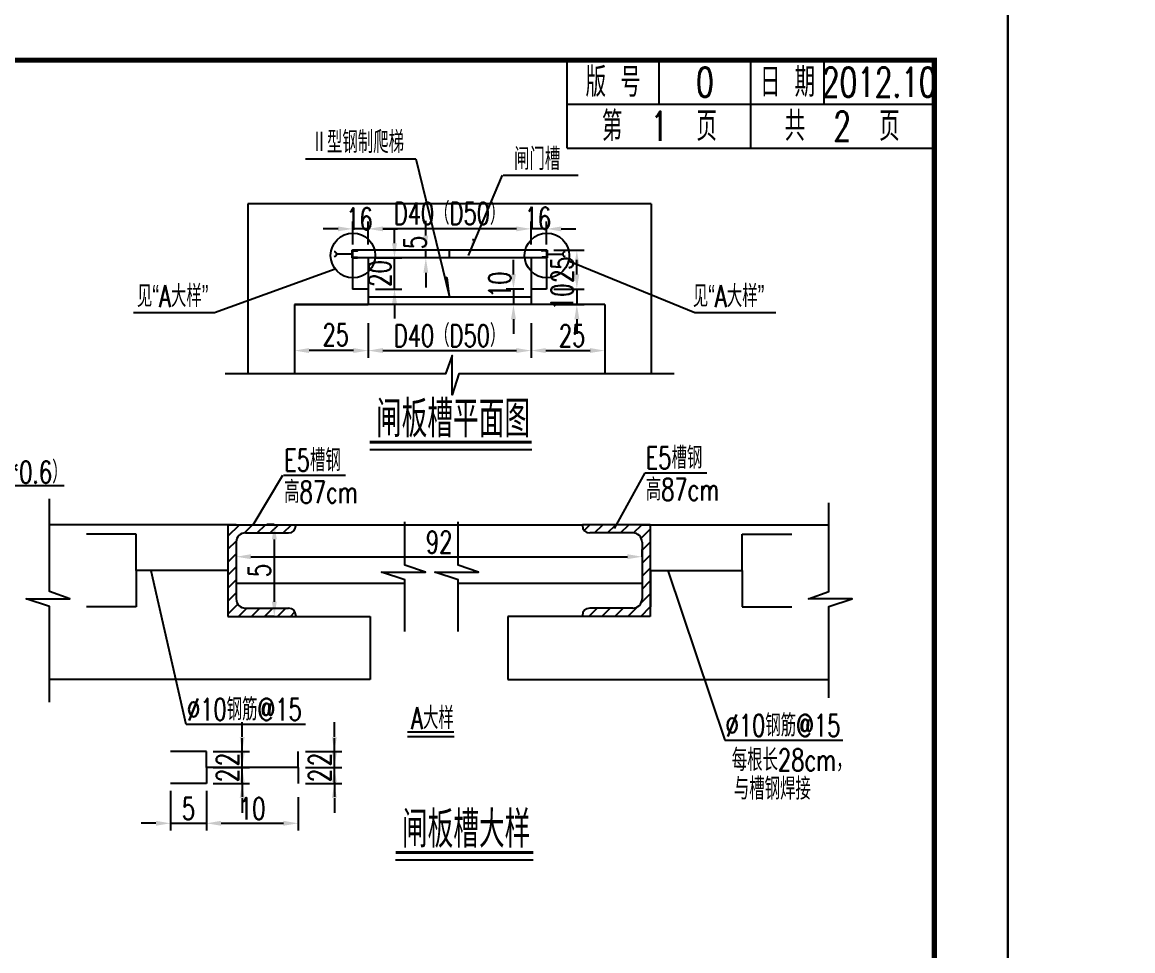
# Model space of a CAD drawing. Extents: x 5781 to 12795, y 1434 to 2653.
# Drawn here: x 8485.5 to 8636.8, y 1962.8 to 2089.3 of the extents above; entities that cross this region are included whole.
import ezdxf
from ezdxf.enums import TextEntityAlignment as Align

# ---------------------------------------------------------------- set-up
doc = ezdxf.new("R2010")
doc.units = 0
doc.header["$LTSCALE"] = 5
doc.header["$PDMODE"] = 32
doc.header["$PDSIZE"] = 0.3
doc.layers.get('0').update_dxf_attribs({"linetype": 'CONTINUOUS'})
doc.layers.get('Defpoints').update_dxf_attribs({"linetype": 'CONTINUOUS'})
for name, color, linetype in [('图框', 7, 'CONTINUOUS'), ('尺寸标注', 4, 'CONTINUOUS'), ('文字', 7, 'CONTINUOUS'), ('文字字符', 7, 'CONTINUOUS'), ('补充', 1, 'CONTINUOUS')]:
    doc.layers.add(name, color=color, linetype=linetype)
doc.styles.get("Standard").update_dxf_attribs({"font": 'simplex1.shx', "width": 0.7, "bigfont": 'hztxt.shx'})
doc.dimstyles.new('比例1：25', dxfattribs={"dimtxt": 3, "dimasz": 2, "dimexe": 1, "dimexo": 1, "dimgap": 0.5, "dimtad": 1, "dimlfac": 2.5, "dimzin": 13, "dimdsep": 46, "dimtxsty": 'Standard', "dimcen": -0.09, "dimclrd": 256, "dimclre": 256, "dimclrt": 7, "dimaunit": 1, "dimadec": 0, "dimazin": 0, "dimtfac": 0.0005, "dimtix": 1, "dimtmove": 2, "dimatfit": 3, "dimfxl": 0, "dimtolj": 1, "dimtzin": 13, "dimarcsym": 0})
pattern_1 = [(45, (5860.3187, 276.4298), (-0.8838835, 0.8838835), [])]

# ---------------------------------------------------------------- blocks, each defined once
blk = doc.blocks.new('series')
at = {"width": 0.75}
for tag, height, p in [('页码', 4, (-35, -19)), ('图名', 5, (-220, -282)), ('图号', 5, (-20, -282))]:
    blk.add_attdef(tag, text='', height=height, dxfattribs=at).set_placement(p, align=Align.MIDDLE_CENTER)
blk = doc.blocks.new('*D1185')
at = {"layer": 'Defpoints', "color": 0, "ltscale": 0.5}
for p in [(8554.86, 2049.32), (8564.9, 2049.32), (8564.9, 2044.58)]:
    blk.add_point(p, dxfattribs=at)
at = {"layer": '尺寸标注', "lineweight": -2, "ltscale": 0.5}
for p, q in [((8554.86, 2048.32), (8554.86, 2043.58)), ((8564.9, 2048.32), (8564.9, 2043.58)), ((8556.86, 2044.58), (8562.9, 2044.58))]:
    blk.add_line(p, q, dxfattribs=at)
at = {"layer": '尺寸标注', "ltscale": 0.5}
for points in [[(8556.86, 2044.92), (8556.86, 2044.25), (8554.86, 2044.58)], [(8562.9, 2044.92), (8562.9, 2044.25), (8564.9, 2044.58)]]:
    blk.add_solid(points, dxfattribs=at)
at = {"layer": '尺寸标注', "color": 7, "ltscale": 0.5, "insert": (8560.44, 2046.61), "char_height": 3, "attachment_point": 5}
blk.add_mtext('\\A1;25', dxfattribs=at)
blk = doc.blocks.new('*D1186')
at = {"layer": 'Defpoints', "color": 0, "ltscale": 0.5}
for p in [(8522.62, 2049.32), (8532.66, 2049.32), (8522.62, 2044.58)]:
    blk.add_point(p, dxfattribs=at)
at = {"layer": '尺寸标注', "lineweight": -2, "ltscale": 0.5}
for p, q in [((8522.62, 2048.32), (8522.62, 2043.58)), ((8532.66, 2048.32), (8532.66, 2043.58)), ((8530.66, 2044.58), (8524.62, 2044.58))]:
    blk.add_line(p, q, dxfattribs=at)
at = {"layer": '尺寸标注', "ltscale": 0.5}
for points in [[(8524.62, 2044.92), (8524.62, 2044.25), (8522.62, 2044.58)], [(8530.66, 2044.92), (8530.66, 2044.25), (8532.66, 2044.58)]]:
    blk.add_solid(points, dxfattribs=at)
at = {"layer": '尺寸标注', "color": 7, "ltscale": 0.5, "insert": (8528.24, 2046.74), "char_height": 3, "attachment_point": 5}
blk.add_mtext('\\A1;25', dxfattribs=at)
blk = doc.blocks.new('*D1187')
at = {"layer": 'Defpoints', "color": 0, "ltscale": 0.5}
for p in [(8532.66, 2049.32), (8554.86, 2049.32), (8554.86, 2044.58)]:
    blk.add_point(p, dxfattribs=at)
at = {"layer": '尺寸标注', "lineweight": -2, "ltscale": 0.5}
for p, q in [((8532.66, 2048.32), (8532.66, 2043.58)), ((8554.86, 2048.32), (8554.86, 2043.58)), ((8534.66, 2044.58), (8552.86, 2044.58))]:
    blk.add_line(p, q, dxfattribs=at)
at = {"layer": '尺寸标注', "ltscale": 0.5}
for points in [[(8534.66, 2044.92), (8534.66, 2044.25), (8532.66, 2044.58)], [(8552.86, 2044.92), (8552.86, 2044.25), (8554.86, 2044.58)]]:
    blk.add_solid(points, dxfattribs=at)
at = {"layer": '尺寸标注', "color": 7, "ltscale": 0.5, "insert": (8543.76, 2046.58), "char_height": 3, "attachment_point": 5}
blk.add_mtext('\\A1;D40（D50）', dxfattribs=at)
blk = doc.blocks.new('*D1188')
at = {"layer": 'Defpoints', "color": 0, "ltscale": 0.5}
for p in [(8556.97, 2058.26), (8561.09, 2058.26), (8556.97, 2052.97)]:
    blk.add_point(p, dxfattribs=at)
at = {"layer": '尺寸标注', "lineweight": -2, "ltscale": 0.5}
for p, q in [((8557.97, 2058.26), (8562.09, 2058.26)), ((8561.09, 2054.97), (8561.09, 2056.26)), ((8557.97, 2052.97), (8562.09, 2052.97))]:
    blk.add_line(p, q, dxfattribs=at)
at = {"layer": '尺寸标注', "ltscale": 0.5}
for points in [[(8560.76, 2056.26), (8561.43, 2056.26), (8561.09, 2058.26)], [(8560.76, 2054.97), (8561.43, 2054.97), (8561.09, 2052.97)]]:
    blk.add_solid(points, dxfattribs=at)
at = {"layer": '尺寸标注', "color": 7, "ltscale": 0.5, "insert": (8559.09, 2055.61), "char_height": 3, "attachment_point": 5, "rotation": 90}
blk.add_mtext('\\A1;25', dxfattribs=at)
blk = doc.blocks.new('*D1189')
at = {"layer": 'Defpoints', "color": 0, "ltscale": 0.5}
for p in [(8556.97, 2052.97), (8556.97, 2050.86), (8561.09, 2050.86)]:
    blk.add_point(p, dxfattribs=at)
at = {"layer": '尺寸标注', "lineweight": -2, "ltscale": 0.5}
for p, q in [((8561.09, 2054.97), (8561.09, 2056.97)), ((8557.97, 2052.97), (8562.09, 2052.97)), ((8561.09, 2052.97), (8561.09, 2050.86)), ((8557.97, 2050.86), (8562.09, 2050.86)), ((8561.09, 2048.86), (8561.09, 2046.86))]:
    blk.add_line(p, q, dxfattribs=at)
at = {"layer": '尺寸标注', "ltscale": 0.5}
for points in [[(8560.76, 2054.97), (8561.43, 2054.97), (8561.09, 2052.97)], [(8560.76, 2048.86), (8561.43, 2048.86), (8561.09, 2050.86)]]:
    blk.add_solid(points, dxfattribs=at)
at = {"layer": '尺寸标注', "color": 7, "ltscale": 0.5, "insert": (8559.09, 2051.91), "char_height": 3, "attachment_point": 5, "rotation": 90}
blk.add_mtext('\\A1;10', dxfattribs=at)
blk = doc.blocks.new('*D1190')
at = {"layer": 'Defpoints', "color": 0, "ltscale": 0.5}
for p in [(8554.86, 2052.97), (8552.46, 2050.86), (8554.86, 2050.86)]:
    blk.add_point(p, dxfattribs=at)
at = {"layer": '尺寸标注', "lineweight": -2, "ltscale": 0.5}
for p, q in [((8552.46, 2054.97), (8552.46, 2056.97)), ((8553.86, 2052.97), (8551.46, 2052.97)), ((8552.46, 2052.97), (8552.46, 2050.86)), ((8553.86, 2050.86), (8551.46, 2050.86)), ((8552.46, 2048.86), (8552.46, 2046.86))]:
    blk.add_line(p, q, dxfattribs=at)
at = {"layer": '尺寸标注', "ltscale": 0.5}
for points in [[(8552.12, 2054.97), (8552.79, 2054.97), (8552.46, 2052.97)], [(8552.12, 2048.86), (8552.79, 2048.86), (8552.46, 2050.86)]]:
    blk.add_solid(points, dxfattribs=at)
at = {"layer": '尺寸标注', "color": 7, "ltscale": 0.5, "insert": (8550.58, 2053.56), "char_height": 3, "attachment_point": 5, "rotation": 90}
blk.add_mtext('\\A1;10', dxfattribs=at)
blk = doc.blocks.new('*D1191')
at = {"layer": 'Defpoints', "color": 0, "ltscale": 0.5}
for p in [(8540.52, 2058.26), (8542.92, 2058.26), (8542.92, 2057.2)]:
    blk.add_point(p, dxfattribs=at)
at = {"layer": '尺寸标注', "lineweight": -2, "ltscale": 0.5}
for p, q in [((8540.52, 2060.26), (8540.52, 2062.26)), ((8541.92, 2058.26), (8539.52, 2058.26)), ((8540.52, 2057.2), (8540.52, 2058.26)), ((8541.92, 2057.2), (8539.52, 2057.2)), ((8540.52, 2055.2), (8540.52, 2053.2))]:
    blk.add_line(p, q, dxfattribs=at)
at = {"layer": '尺寸标注', "ltscale": 0.5}
for points in [[(8540.18, 2060.26), (8540.85, 2060.26), (8540.52, 2058.26)], [(8540.18, 2055.2), (8540.85, 2055.2), (8540.52, 2057.2)]]:
    blk.add_solid(points, dxfattribs=at)
at = {"layer": '尺寸标注', "color": 7, "ltscale": 0.5, "insert": (8539.05, 2059.31), "char_height": 3, "attachment_point": 5, "rotation": 90}
blk.add_mtext('\\A1;5', dxfattribs=at)
blk = doc.blocks.new('*D1192')
at = {"layer": 'Defpoints', "color": 0, "ltscale": 0.5}
for p in [(8532.66, 2057.2), (8536.25, 2057.2), (8532.66, 2052.97)]:
    blk.add_point(p, dxfattribs=at)
at = {"layer": '尺寸标注', "lineweight": -2, "ltscale": 0.5}
for p, q in [((8536.25, 2059.2), (8536.25, 2061.2)), ((8533.66, 2057.2), (8537.25, 2057.2)), ((8536.25, 2052.97), (8536.25, 2057.2)), ((8533.66, 2052.97), (8537.25, 2052.97)), ((8536.25, 2050.97), (8536.25, 2048.97))]:
    blk.add_line(p, q, dxfattribs=at)
at = {"layer": '尺寸标注', "ltscale": 0.5}
for points in [[(8535.91, 2059.2), (8536.58, 2059.2), (8536.25, 2057.2)], [(8535.91, 2050.97), (8536.58, 2050.97), (8536.25, 2052.97)]]:
    blk.add_solid(points, dxfattribs=at)
at = {"layer": '尺寸标注', "color": 7, "ltscale": 0.5, "insert": (8534.25, 2055.09), "char_height": 3, "attachment_point": 5, "rotation": 90}
blk.add_mtext('\\A1;20', dxfattribs=at)
blk = doc.blocks.new('*D1193')
at = {"layer": 'Defpoints', "color": 0, "ltscale": 0.5}
for p in [(8554.86, 2061.17), (8554.86, 2058.02), (8556.97, 2058.02)]:
    blk.add_point(p, dxfattribs=at)
at = {"layer": '尺寸标注', "lineweight": -2, "ltscale": 0.5}
for p, q in [((8552.86, 2061.17), (8550.86, 2061.17)), ((8554.86, 2059.02), (8554.86, 2062.17)), ((8556.97, 2061.17), (8554.86, 2061.17)), ((8556.97, 2059.02), (8556.97, 2062.17)), ((8558.97, 2061.17), (8560.97, 2061.17))]:
    blk.add_line(p, q, dxfattribs=at)
at = {"layer": '尺寸标注', "ltscale": 0.5}
for points in [[(8552.86, 2061.5), (8552.86, 2060.84), (8554.86, 2061.17)], [(8558.97, 2061.5), (8558.97, 2060.84), (8556.97, 2061.17)]]:
    blk.add_solid(points, dxfattribs=at)
at = {"layer": '尺寸标注', "color": 7, "ltscale": 0.5, "insert": (8555.79, 2062.61), "char_height": 3, "attachment_point": 5}
blk.add_mtext('\\A1;16', dxfattribs=at)
blk = doc.blocks.new('*D1194')
at = {"layer": 'Defpoints', "color": 0, "ltscale": 0.5}
for p in [(8532.66, 2061.17), (8532.66, 2058.02), (8554.86, 2058.02)]:
    blk.add_point(p, dxfattribs=at)
at = {"layer": '尺寸标注', "lineweight": -2, "ltscale": 0.5}
for p, q in [((8532.66, 2059.02), (8532.66, 2062.17)), ((8552.86, 2061.17), (8534.66, 2061.17)), ((8554.86, 2059.02), (8554.86, 2062.17))]:
    blk.add_line(p, q, dxfattribs=at)
at = {"layer": '尺寸标注', "ltscale": 0.5}
for points in [[(8534.66, 2061.5), (8534.66, 2060.84), (8532.66, 2061.17)], [(8552.86, 2061.5), (8552.86, 2060.84), (8554.86, 2061.17)]]:
    blk.add_solid(points, dxfattribs=at)
at = {"layer": '尺寸标注', "color": 7, "ltscale": 0.5, "insert": (8543.76, 2063.24), "char_height": 3, "attachment_point": 5}
blk.add_mtext('\\A1;D40（D50）', dxfattribs=at)
blk = doc.blocks.new('*D1195')
at = {"layer": 'Defpoints', "color": 0, "ltscale": 0.5}
for p in [(8530.55, 2061.17), (8530.55, 2058.02), (8532.66, 2058.02)]:
    blk.add_point(p, dxfattribs=at)
at = {"layer": '尺寸标注', "lineweight": -2, "ltscale": 0.5}
for p, q in [((8528.55, 2061.17), (8526.55, 2061.17)), ((8530.55, 2059.02), (8530.55, 2062.17)), ((8532.66, 2061.17), (8530.55, 2061.17)), ((8532.66, 2059.02), (8532.66, 2062.17)), ((8534.66, 2061.17), (8536.66, 2061.17))]:
    blk.add_line(p, q, dxfattribs=at)
at = {"layer": '尺寸标注', "ltscale": 0.5}
for points in [[(8528.55, 2061.5), (8528.55, 2060.84), (8530.55, 2061.17)], [(8534.66, 2061.5), (8534.66, 2060.84), (8532.66, 2061.17)]]:
    blk.add_solid(points, dxfattribs=at)
at = {"layer": '尺寸标注', "color": 7, "ltscale": 0.5, "insert": (8531.47, 2062.53), "char_height": 3, "attachment_point": 5}
blk.add_mtext('\\A1;16', dxfattribs=at)
blk = doc.blocks.new('*D1200')
at = {"layer": 'Defpoints', "color": 0, "ltscale": 0.5}
for p in [(8519.87, 2020.85), (8519.87, 2008.35), (8519.87, 2008.35)]:
    blk.add_point(p, dxfattribs=at)
at = {"layer": '尺寸标注', "lineweight": -2, "ltscale": 0.5}
for p, q in [((8519.87, 2020.85), (8518.87, 2020.85)), ((8519.87, 2018.85), (8519.87, 2010.35)), ((8519.87, 2008.35), (8518.87, 2008.35))]:
    blk.add_line(p, q, dxfattribs=at)
at = {"layer": '尺寸标注', "ltscale": 0.5}
for points in [[(8519.54, 2018.85), (8520.21, 2018.85), (8519.87, 2020.85)], [(8519.54, 2010.35), (8520.21, 2010.35), (8519.87, 2008.35)]]:
    blk.add_solid(points, dxfattribs=at)
at = {"layer": '尺寸标注', "color": 7, "ltscale": 0.5, "insert": (8517.87, 2014.6), "char_height": 3, "attachment_point": 5, "rotation": 90}
blk.add_mtext('\\A1;5', dxfattribs=at)
blk = doc.blocks.new('*D1201')
at = {"layer": 'Defpoints', "color": 0, "ltscale": 0.5}
for p in [(8514.69, 2016.48), (8569.98, 2016.48), (8569.98, 2016.48)]:
    blk.add_point(p, dxfattribs=at)
at = {"layer": '尺寸标注', "lineweight": -2, "ltscale": 0.5}
for p, q in [((8569.98, 2016.48), (8569.98, 2017.48)), ((8514.69, 2016.48), (8514.69, 2015.48)), ((8516.69, 2016.48), (8567.98, 2016.48))]:
    blk.add_line(p, q, dxfattribs=at)
at = {"layer": '尺寸标注', "ltscale": 0.5}
for points in [[(8516.69, 2016.82), (8516.69, 2016.15), (8514.69, 2016.48)], [(8567.98, 2016.82), (8567.98, 2016.15), (8569.98, 2016.48)]]:
    blk.add_solid(points, dxfattribs=at)
at = {"layer": '尺寸标注', "color": 7, "ltscale": 0.5, "insert": (8542.33, 2018.48), "char_height": 3, "attachment_point": 5}
blk.add_mtext('\\A1;92', dxfattribs=at)
blk = doc.blocks.new('*D1202')
at = {"layer": 'Defpoints', "color": 0, "ltscale": 0.5}
for p in [(8510.62, 1984.69), (8523.12, 1984.69), (8523.12, 1980.14)]:
    blk.add_point(p, dxfattribs=at)
at = {"layer": '尺寸标注', "lineweight": -2, "ltscale": 0.5}
for p, q in [((8510.62, 1983.69), (8510.62, 1979.14)), ((8523.12, 1983.69), (8523.12, 1979.14)), ((8512.62, 1980.14), (8521.12, 1980.14))]:
    blk.add_line(p, q, dxfattribs=at)
at = {"layer": '尺寸标注', "ltscale": 0.5}
for points in [[(8512.62, 1980.48), (8512.62, 1979.81), (8510.62, 1980.14)], [(8521.12, 1980.48), (8521.12, 1979.81), (8523.12, 1980.14)]]:
    blk.add_solid(points, dxfattribs=at)
at = {"layer": '尺寸标注', "color": 7, "ltscale": 0.5, "insert": (8516.87, 1982.14), "char_height": 3, "attachment_point": 5}
blk.add_mtext('\\A1;10', dxfattribs=at)
blk = doc.blocks.new('*D1203')
at = {"layer": 'Defpoints', "color": 0, "ltscale": 0.5}
for p in [(8505.73, 1985.59), (8510.62, 1985.59), (8510.62, 1980.14)]:
    blk.add_point(p, dxfattribs=at)
at = {"layer": '尺寸标注', "lineweight": -2, "ltscale": 0.5}
for p, q in [((8505.73, 1984.59), (8505.73, 1979.14)), ((8510.62, 1984.59), (8510.62, 1979.14)), ((8503.73, 1980.14), (8501.73, 1980.14)), ((8505.73, 1980.14), (8510.62, 1980.14)), ((8512.62, 1980.14), (8514.62, 1980.14))]:
    blk.add_line(p, q, dxfattribs=at)
at = {"layer": '尺寸标注', "ltscale": 0.5}
for points in [[(8503.73, 1980.48), (8503.73, 1979.81), (8505.73, 1980.14)], [(8512.62, 1980.48), (8512.62, 1979.81), (8510.62, 1980.14)]]:
    blk.add_solid(points, dxfattribs=at)
at = {"layer": '尺寸标注', "color": 7, "ltscale": 0.5, "insert": (8508.18, 1982.14), "char_height": 3, "attachment_point": 5}
blk.add_mtext('\\A1;5', dxfattribs=at)
blk = doc.blocks.new('*D1204')
at = {"layer": 'Defpoints', "color": 0, "ltscale": 0.5}
for p in [(8523.12, 1987.75), (8528.05, 1987.75), (8523.12, 1985.59)]:
    blk.add_point(p, dxfattribs=at)
at = {"layer": '尺寸标注', "lineweight": -2, "ltscale": 0.5}
for p, q in [((8528.05, 1989.75), (8528.05, 1991.75)), ((8524.12, 1987.75), (8529.05, 1987.75)), ((8528.05, 1985.59), (8528.05, 1987.75)), ((8524.12, 1985.59), (8529.05, 1985.59)), ((8528.05, 1983.59), (8528.05, 1981.59))]:
    blk.add_line(p, q, dxfattribs=at)
at = {"layer": '尺寸标注', "ltscale": 0.5}
for points in [[(8527.72, 1989.75), (8528.39, 1989.75), (8528.05, 1987.75)], [(8527.72, 1983.59), (8528.39, 1983.59), (8528.05, 1985.59)]]:
    blk.add_solid(points, dxfattribs=at)
at = {"layer": '尺寸标注', "color": 7, "ltscale": 0.5, "insert": (8526.05, 1986.67), "char_height": 3, "attachment_point": 5, "rotation": 90}
blk.add_mtext('\\A1;2', dxfattribs=at)
blk = doc.blocks.new('*D1205')
at = {"layer": 'Defpoints', "color": 0, "ltscale": 0.5}
for p in [(8523.12, 1989.91), (8528.05, 1989.91), (8523.12, 1987.75)]:
    blk.add_point(p, dxfattribs=at)
at = {"layer": '尺寸标注', "lineweight": -2, "ltscale": 0.5}
for p, q in [((8528.05, 1991.91), (8528.05, 1993.91)), ((8524.12, 1989.91), (8529.05, 1989.91)), ((8528.05, 1987.75), (8528.05, 1989.91)), ((8524.12, 1987.75), (8529.05, 1987.75)), ((8528.05, 1985.75), (8528.05, 1983.75))]:
    blk.add_line(p, q, dxfattribs=at)
at = {"layer": '尺寸标注', "ltscale": 0.5}
for points in [[(8527.72, 1991.91), (8528.39, 1991.91), (8528.05, 1989.91)], [(8527.72, 1985.75), (8528.39, 1985.75), (8528.05, 1987.75)]]:
    blk.add_solid(points, dxfattribs=at)
at = {"layer": '尺寸标注', "color": 7, "ltscale": 0.5, "insert": (8526.05, 1988.83), "char_height": 3, "attachment_point": 5, "rotation": 90}
blk.add_mtext('\\A1;2', dxfattribs=at)
blk = doc.blocks.new('*D1206')
at = {"layer": 'Defpoints', "color": 0, "ltscale": 0.5}
for p in [(8510.56, 1987.75), (8515.49, 1987.75), (8510.56, 1985.59)]:
    blk.add_point(p, dxfattribs=at)
at = {"layer": '尺寸标注', "lineweight": -2, "ltscale": 0.5}
for p, q in [((8515.49, 1989.75), (8515.49, 1991.75)), ((8511.56, 1987.75), (8516.49, 1987.75)), ((8515.49, 1985.59), (8515.49, 1987.75)), ((8511.56, 1985.59), (8516.49, 1985.59)), ((8515.49, 1983.59), (8515.49, 1981.59))]:
    blk.add_line(p, q, dxfattribs=at)
at = {"layer": '尺寸标注', "ltscale": 0.5}
for points in [[(8515.16, 1989.75), (8515.83, 1989.75), (8515.49, 1987.75)], [(8515.16, 1983.59), (8515.83, 1983.59), (8515.49, 1985.59)]]:
    blk.add_solid(points, dxfattribs=at)
at = {"layer": '尺寸标注', "color": 7, "ltscale": 0.5, "insert": (8513.49, 1986.67), "char_height": 3, "attachment_point": 5, "rotation": 90}
blk.add_mtext('\\A1;2', dxfattribs=at)
blk = doc.blocks.new('*D1207')
at = {"layer": 'Defpoints', "color": 0, "ltscale": 0.5}
for p in [(8510.56, 1989.91), (8515.49, 1989.91), (8510.56, 1987.75)]:
    blk.add_point(p, dxfattribs=at)
at = {"layer": '尺寸标注', "lineweight": -2, "ltscale": 0.5}
for p, q in [((8515.49, 1991.91), (8515.49, 1993.91)), ((8511.56, 1989.91), (8516.49, 1989.91)), ((8515.49, 1987.75), (8515.49, 1989.91)), ((8511.56, 1987.75), (8516.49, 1987.75)), ((8515.49, 1985.75), (8515.49, 1983.75))]:
    blk.add_line(p, q, dxfattribs=at)
at = {"layer": '尺寸标注', "ltscale": 0.5}
for points in [[(8515.16, 1991.91), (8515.83, 1991.91), (8515.49, 1989.91)], [(8515.16, 1985.75), (8515.83, 1985.75), (8515.49, 1987.75)]]:
    blk.add_solid(points, dxfattribs=at)
at = {"layer": '尺寸标注', "color": 7, "ltscale": 0.5, "insert": (8513.49, 1988.83), "char_height": 3, "attachment_point": 5, "rotation": 90}
blk.add_mtext('\\A1;2', dxfattribs=at)
blk = doc.blocks.new('123')
at = {"layer": '图框'}
blk.add_lwpolyline([(6201.38, 2092.12), (6201.38, 2389.12), (5781.38, 2389.12), (5781.38, 2092.12)], close=True, dxfattribs=at)

msp = doc.modelspace()

# ---------------------------------------------------------------- hatches: boundary and pattern name
h = msp.add_hatch()
h.set_pattern_fill('ANSI31', color=3, scale=10, style=0)
h.set_pattern_definition(pattern_1)
h.paths.add_polyline_path([(8515.9357, 2019.7228), (8521.8107, 2019.7228, 0.41421356), (8522.8107, 2020.7228), (8522.8107, 2020.8478), (8513.5607, 2020.8478), (8513.5607, 2008.3478), (8522.8107, 2008.3478), (8522.8107, 2008.4728, 0.41421356), (8521.8107, 2009.4728), (8515.9357, 2009.4728, -0.41421356), (8514.6857, 2010.7228), (8514.6857, 2018.4728, -0.41421356)])
h = msp.add_hatch()
h.set_pattern_fill('ANSI31', color=3, scale=10, style=0)
h.set_pattern_definition(pattern_1)
h.paths.add_polyline_path([(8571.102, 2020.8478), (8569.977, 2020.8478), (8561.852, 2020.8478), (8561.852, 2020.7228, 0.41421356), (8562.852, 2019.7228), (8568.727, 2019.7228, -0.41421356), (8569.977, 2018.4728), (8569.977, 2010.7228, -0.41421356), (8568.727, 2009.4728), (8562.852, 2009.4728, 0.41421356), (8561.852, 2008.4728), (8561.852, 2008.3478), (8569.977, 2008.3478), (8571.102, 2008.3478)])
at = {"layer": '尺寸标注'}
for points in [[(8547.2017, 2059.606), (8546.8609, 2059.7478), (8546.3416, 2057.539)], [(8543.7593, 2051.9146), (8543.432, 2054.5357), (8543.1371, 2054.4638)]]:
    msp.add_hatch(color=256, dxfattribs=at).paths.add_polyline_path(points)

# ---------------------------------------------------------------- linework, layer by layer
at = {"color": 2}
for p, q in [((8546.8609, 2059.7478), (8547.2017, 2059.606)), ((8543.432, 2054.5357), (8543.1371, 2054.4638))]:
    msp.add_line(p, q, dxfattribs=at)
at = {"color": 1}
for p, q in [((8557.0669, 2057.7283), (8559.1669, 2057.7283)), ((8532.6603, 2051.9146), (8554.8583, 2051.9146)), ((8501.0607, 2019.5488), (8494.295, 2019.5488)), ((8501.0607, 2014.5978), (8501.0607, 2019.5488)), ((8571.1457, 2014.5978), (8571.1457, 2019.5488)), ((8583.602, 2014.5978), (8583.602, 2019.5488)), ((8583.602, 2019.5488), (8590.3677, 2019.5488)), ((8513.5607, 2014.5978), (8501.0607, 2014.5978)), ((8501.0607, 2014.5978), (8501.0607, 2009.6468)), ((8571.1457, 2014.5978), (8583.602, 2014.5978)), ((8571.1457, 2014.5978), (8571.1457, 2009.6468)), ((8583.602, 2014.5978), (8583.602, 2009.6468)), ((8501.0607, 2009.6468), (8494.295, 2009.6468)), ((8583.602, 2009.6468), (8590.3677, 2009.6468)), ((8510.6187, 1989.9108), (8505.732, 1989.9108)), ((8510.6187, 1987.7488), (8510.6187, 1989.9108)), ((8523.1187, 1987.7488), (8523.1187, 1989.9108)), ((8523.1187, 1987.7488), (8510.6187, 1987.7488)), ((8510.6187, 1987.7488), (8510.6187, 1985.5868)), ((8523.1187, 1987.7488), (8523.1187, 1985.5868)), ((8510.6187, 1985.5868), (8505.732, 1985.5868))]:
    msp.add_line(p, q, dxfattribs=at)
for p, q in [((8532.8696, 2031.0993), (8554.939, 2031.0993)), ((8537.9975, 1991.9879), (8544.3662, 1991.9879)), ((8536.4037, 1975.1585), (8555.1495, 1975.1585))]:
    msp.add_line(p, q)
at = {"color": 3}
for p, q in [((8513.5607, 2020.8478), (8513.5607, 2008.3478)), ((8513.5607, 2020.8478), (8522.8107, 2020.8478)), ((8522.8107, 2020.8478), (8522.8107, 2020.7228)), ((8561.852, 2020.8478), (8561.852, 2020.7228)), ((8571.102, 2020.8478), (8561.852, 2020.8478)), ((8571.102, 2020.8478), (8571.102, 2008.3478)), ((8515.9357, 2019.7228), (8521.8107, 2019.7228)), ((8568.727, 2019.7228), (8562.852, 2019.7228)), ((8514.6857, 2018.4728), (8514.6857, 2010.7228)), ((8569.977, 2018.4728), (8569.977, 2010.7228)), ((8513.5607, 2008.3478), (8522.8107, 2008.3478)), ((8515.9357, 2009.4728), (8521.8107, 2009.4728)), ((8522.8107, 2008.4728), (8522.8107, 2008.3478)), ((8561.852, 2008.4728), (8561.852, 2008.3478)), ((8571.102, 2008.3478), (8561.852, 2008.3478)), ((8568.727, 2009.4728), (8562.852, 2009.4728))]:
    msp.add_line(p, q, dxfattribs=at)
for points, const_width in [([(8532.8696, 2032.0993), (8554.939, 2032.0993)], 0.4), ([(8537.9975, 1992.5879), (8544.3662, 1992.5879)], 0.24), ([(8536.4037, 1976.1585), (8555.1495, 1976.1585)], 0.4)]:
    msp.add_lwpolyline(points, dxfattribs=dict(const_width=const_width))
at = {"color": 1}
for centre, start, end in [((8528.0355, 2057.7283), 270, 90), ((8559.4832, 2057.7283), 90, 270)]:
    msp.add_arc(centre, 0.3163, start, end, dxfattribs=at)
at = {"color": 3}
for centre, radius, start, end in [((8521.8107, 2020.7228), 1, 270, 0), ((8562.852, 2020.7228), 1, 180, 270), ((8515.9357, 2018.4728), 1.25, 90, 180), ((8568.727, 2018.4728), 1.25, 0, 90), ((8515.9357, 2010.7228), 1.25, 180, 270), ((8568.727, 2010.7228), 1.25, 270, 0), ((8521.8107, 2008.4728), 1, 0, 90), ((8562.852, 2008.4728), 1, 90, 180)]:
    msp.add_arc(centre, radius, start, end, dxfattribs=at)
at = {"layer": '图框'}
for p, q in [((8559.7937, 2072.1667), (8559.7937, 2084.1667)), ((8572.2937, 2078.1667), (8572.2937, 2084.1667)), ((8584.7937, 2078.1667), (8584.7937, 2084.1667)), ((8594.7937, 2078.1667), (8594.7937, 2084.1667)), ((8559.7937, 2078.1667), (8609.7937, 2078.1667)), ((8584.7937, 2072.1667), (8584.7937, 2078.1667)), ((8559.7937, 2072.1667), (8609.7937, 2072.1667))]:
    msp.add_line(p, q, dxfattribs=at)
at = {"layer": '图框', "const_width": 0.7}
msp.add_lwpolyline([(8609.7937, 2084.1667), (8229.7937, 2084.1667), (8229.7937, 1807.1667), (8609.7937, 1807.1667), (8609.7937, 2084.1667)], dxfattribs=at)
at = {"layer": '尺寸标注'}
for p, q in [((8524.1088, 2070.7382), (8539.1649, 2070.7382)), ((8539.1649, 2070.7382), (8543.7593, 2051.9146)), ((8546.3416, 2057.539), (8550.9552, 2068.4905)), ((8551.0521, 2068.4905), (8561.2642, 2068.4905)), ((8559.9689, 2056.8095), (8577.1567, 2049.751)), ((8511.7342, 2049.751), (8528.1507, 2055.7168)), ((8543.7593, 2051.9146), (8543.432, 2054.5357)), ((8500.6957, 2049.751), (8511.7342, 2049.751)), ((8577.1567, 2049.751), (8588.1952, 2049.751)), ((8566.242, 2020.3188), (8570.3855, 2027.9333)), ((8570.3855, 2027.9333), (8578.8227, 2027.9333)), ((8516.9802, 2020.8478), (8521.051, 2027.5913)), ((8521.1237, 2027.5913), (8529.561, 2027.5913)), ((8491.2498, 2026.1648), (8454.0266, 2026.1648)), ((8503.0677, 2014.5978), (8507.8067, 1993.6458)), ((8573.4797, 2014.5978), (8581.2727, 1991.4578)), ((8507.8794, 1993.6458), (8524.1307, 1993.6458)), ((8581.2727, 1991.4578), (8597.3152, 1991.4578))]:
    msp.add_line(p, q, dxfattribs=at)
at = {"layer": '尺寸标注', "color": 0}
for p, q in [((8571.2426, 2064.5991), (8516.2761, 2064.5991)), ((8516.2761, 2064.5991), (8516.2761, 2041.4293)), ((8571.2426, 2064.5991), (8571.2426, 2041.4293)), ((8530.4517, 2058.2533), (8530.4517, 2057.2033)), ((8530.4517, 2058.2533), (8531.2287, 2058.2533)), ((8556.9724, 2058.2568), (8530.5462, 2058.2568)), ((8530.5462, 2058.0538), (8530.5462, 2057.4028)), ((8530.6512, 2058.1588), (8531.1447, 2058.1588)), ((8531.2287, 2058.2533), (8531.2287, 2058.2428)), ((8543.7593, 2057.1998), (8543.7593, 2058.2568)), ((8556.2899, 2058.2533), (8556.2899, 2058.2428)), ((8557.0669, 2058.2533), (8556.2899, 2058.2533)), ((8556.8674, 2058.1588), (8556.3739, 2058.1588)), ((8556.9724, 2058.2568), (8556.9724, 2052.9716)), ((8556.9724, 2058.0538), (8556.9724, 2057.4028)), ((8557.0669, 2058.2533), (8557.0669, 2057.2033)), ((8530.4517, 2057.2033), (8531.2287, 2057.2033)), ((8532.6603, 2057.1998), (8530.5462, 2057.1998)), ((8530.5462, 2057.1998), (8530.5462, 2052.9716)), ((8530.6512, 2057.2978), (8531.1447, 2057.2978)), ((8531.2287, 2057.2138), (8531.2287, 2057.2033)), ((8532.6603, 2057.1998), (8532.6603, 2050.8575)), ((8554.8583, 2057.1998), (8532.6603, 2057.1998)), ((8556.9724, 2057.1998), (8554.8583, 2057.1998)), ((8554.8583, 2057.1998), (8554.8583, 2050.8575)), ((8556.2899, 2057.2138), (8556.2899, 2057.2033)), ((8557.0669, 2057.2033), (8556.2899, 2057.2033)), ((8556.8674, 2057.2978), (8556.3739, 2057.2978)), ((8532.6603, 2052.9716), (8530.5462, 2052.9716)), ((8556.9724, 2052.9716), (8554.8583, 2052.9716)), ((8522.6184, 2050.8575), (8532.6603, 2050.8575)), ((8522.6184, 2050.8575), (8522.6184, 2041.4293)), ((8564.9003, 2050.8575), (8522.6184, 2050.8575)), ((8564.9003, 2050.8575), (8564.9003, 2041.4293)), ((8514.6857, 2020.8478), (8489.2337, 2020.8478)), ((8522.8107, 2020.8478), (8561.852, 2020.8478)), ((8569.977, 2020.8478), (8595.429, 2020.8478)), ((8514.6857, 2012.8928), (8537.6707, 2012.8928)), ((8544.9307, 2012.8928), (8569.977, 2012.8928)), ((8514.6857, 2008.3478), (8532.9517, 2008.3478)), ((8532.9517, 2008.3478), (8532.9517, 1999.7358)), ((8569.977, 2008.3478), (8551.711, 2008.3478)), ((8551.711, 2008.3478), (8551.711, 1999.7358)), ((8532.9517, 1999.7358), (8489.2337, 1999.7358)), ((8551.711, 1999.7358), (8595.429, 1999.7358))]:
    msp.add_line(p, q, dxfattribs=at)
for points in [[(8574.3573, 2041.4293), (8545.0305, 2041.4293), (8544.0839, 2038.5626), (8544.0839, 2043.93), (8543.1997, 2041.4293), (8513.1526, 2041.4293)], [(8489.2337, 1996.6528), (8489.2337, 2009.7008), (8486.0485, 2010.7526), (8492.0123, 2010.7526), (8489.2337, 2011.735), (8489.2337, 2024.3798)], [(8595.429, 1997.2488), (8595.429, 2009.7008), (8598.6141, 2010.7526), (8592.6504, 2010.7526), (8595.429, 2011.735), (8595.429, 2023.8388)], [(8537.6707, 2006.2728), (8537.6707, 2013.3138), (8534.4855, 2014.3656), (8540.4493, 2014.3656), (8537.6707, 2015.348), (8537.6707, 2021.2338)], [(8544.9307, 2006.2728), (8544.9307, 2013.3138), (8541.7455, 2014.3656), (8547.7093, 2014.3656), (8544.9307, 2015.348), (8544.9307, 2021.2338)]]:
    msp.add_lwpolyline(points, dxfattribs=at)
at = {"layer": '尺寸标注'}
for centre in [(8530.5877, 2057.5411), (8557.0139, 2057.5411)]:
    msp.add_circle(centre, 3.0442, dxfattribs=at)
at = {"layer": '尺寸标注', "color": 0}
for centre, radius, start, end in [((8530.6512, 2058.0538), 0.105, 90, 180), ((8531.1447, 2058.2428), 0.084, 270, 0), ((8556.3739, 2058.2428), 0.084, 180, 270), ((8556.8674, 2058.0538), 0.105, 0, 90), ((8530.6512, 2057.4028), 0.105, 180, 270), ((8531.1447, 2057.2138), 0.084, 0, 90), ((8556.3739, 2057.2138), 0.084, 90, 180), ((8556.8674, 2057.4028), 0.105, 270, 0)]:
    msp.add_arc(centre, radius, start, end, dxfattribs=at)
at = {"layer": '补充'}
msp.add_line((8530.4517, 2057.7283), (8528.3517, 2057.7283), dxfattribs=at)

# ---------------------------------------------------------------- block references
at = {"layer": '图框'}
ref = msp.add_blockref('series', (8619.7937, 2094.1667), dxfattribs=at)
ref.add_attrib('页码', '第  1  页    共  2  页', dxfattribs={"layer": '0', "height": 4, "width": 0.7}).set_placement((8584.7937, 2075.1667), align=Align.MIDDLE_CENTER)
at = {"layer": '尺寸标注'}
for p in [(2418.4169, -294.954), (2838.4169, -294.954)]:
    msp.add_blockref('123', p, dxfattribs=at)

# ---------------------------------------------------------------- texts
at = {"layer": '图框', "color": 7, "width": 0.7}
for s, p in [('版 号', (8566.0437, 2081.1667)), ('0', (8578.5437, 2081.1667)), ('日 期', (8589.7937, 2081.1667)), ('2012.10', (8602.2937, 2081.1667))]:
    msp.add_text(s, height=4, dxfattribs=at).set_placement(p, align=Align.MIDDLE_CENTER)
at = {"layer": '文字', "color": 7, "width": 0.7}
for s, height, p in [('闸板槽平面图', 5, (8533.7218, 2032.7571)), ('A大样', 3, (8538.5088, 1992.9826)), ('闸板槽大样', 5, (8537.2559, 1976.8163))]:
    msp.add_text(s, height=height, dxfattribs=at).set_placement(p)
at = {"layer": '文字字符', "color": 7, "width": 0.7}
for s, p in [('Ⅱ型钢制爬梯', (8524.9457, 2071.4902)), ('闸门槽', (8552.5333, 2069.1962)), ('见“A大样”', (8501.1529, 2050.5029)), ('见“A大样”', (8576.8944, 2050.5029)), ('E5槽钢', (8521.2197, 2028.1206)), ('E5槽钢', (8570.4814, 2028.4626)), ('不锈钢闸板（90*90*0.6）', (8462.4194, 2026.497)), ('高87cm', (8521.2197, 2023.7966)), ('高87cm', (8570.4814, 2024.1386)), ('%%C10钢筋@15', (8507.9754, 1994.1751)), ('%%C10钢筋@15', (8581.3686, 1991.9871)), ('每根长28cm，', (8582.2029, 1987.2741)), ('与槽钢焊接', (8582.4796, 1983.3561))]:
    msp.add_text(s, height=3, dxfattribs=at).set_placement(p)

# ---------------------------------------------------------------- dimensions: what is measured, and where the dimension line sits
at = {"layer": '尺寸标注', "ltscale": 0.5}
for base, p1, p2, text, picture, middle in [((8530.5462, 2061.17), (8532.6603, 2058.0184), (8530.5462, 2058.0184), '16', '*D1195', (8531.4739, 2062.5328)), ((8532.6603, 2061.17), (8554.8583, 2058.0184), (8532.6603, 2058.0184), 'D40（D50）', '*D1194', (8543.7587, 2063.2417))]:
    dim = msp.add_linear_dim(base=base, p1=p1, p2=p2, text=text, dimstyle='比例1：25', dxfattribs=at)
    dim.commit()
    dim.dimension.update_dxf_attribs({"geometry": picture, "text_midpoint": middle, "dimtype": 160})
for base, p1, p2, angle, text, picture, middle in [((8554.8583, 2061.17), (8556.9724, 2058.0184), (8554.8583, 2058.0184), 180, '16', '*D1193', (8555.7917, 2062.6132)), ((8540.5161, 2058.2568), (8542.9177, 2057.1998), (8542.9177, 2058.2568), 90, '5', '*D1191', (8539.0451, 2059.3071)), ((8552.4567, 2050.8575), (8554.8583, 2052.9716), (8554.8583, 2050.8575), 270, '10', '*D1190', (8550.5813, 2053.5605)), ((8522.6184, 2044.583), (8532.6603, 2049.3195), (8522.6184, 2049.3195), 180, '25', '*D1186', (8528.2397, 2046.7399)), ((8564.9003, 2044.583), (8554.8583, 2049.3195), (8564.9003, 2049.3195), 0, '25', '*D1185', (8560.4397, 2046.6148))]:
    dim = msp.add_linear_dim(base=base, p1=p1, p2=p2, angle=angle, text=text, dimstyle='比例1：25', dxfattribs=at)
    dim.commit()
    dim.dimension.update_dxf_attribs({"geometry": picture, "text_midpoint": middle, "dimtype": 161})
for p1, p2, distance, text, picture, middle in [((8532.6603, 2052.9716), (8532.6603, 2057.1998), -3.5851, '20', '*D1192', (8534.2454, 2055.0857)), ((8556.9724, 2052.9716), (8556.9724, 2058.2568), -4.1193, '25', '*D1188', (8559.0918, 2055.6142)), ((8556.9724, 2052.9716), (8556.9724, 2050.8575), 4.1193, '10', '*D1189', (8559.0918, 2051.9146)), ((8532.6603, 2049.3195), (8554.8583, 2049.3195), -4.7365, 'D40（D50）', '*D1187', (8543.7593, 2046.583)), ((8514.6857, 2016.4838), (8569.977, 2016.4838), 0, '92', '*D1201', (8542.3313, 2018.4838))]:
    dim = msp.add_aligned_dim(p1=p1, p2=p2, distance=distance, text=text, dimstyle='比例1：25', dxfattribs=at)
    dim.commit()
    dim.dimension.update_dxf_attribs({"geometry": picture, "text_midpoint": middle})
for base, p1, p2, text, picture, middle in [((8519.8747, 2008.3478), (8519.8747, 2020.8478), (8519.8747, 2008.3478), '5', '*D1200', (8517.8747, 2014.5978)), ((8515.4917, 1989.9108), (8510.5567, 1987.7488), (8510.5567, 1989.9108), '2', '*D1207', (8513.4917, 1988.8298)), ((8528.0537, 1989.9108), (8523.1187, 1987.7488), (8523.1187, 1989.9108), '2', '*D1205', (8526.0537, 1988.8298)), ((8515.4917, 1987.7488), (8510.5567, 1985.5868), (8510.5567, 1987.7488), '2', '*D1206', (8513.4917, 1986.6678)), ((8528.0537, 1987.7488), (8523.1187, 1985.5868), (8523.1187, 1987.7488), '2', '*D1204', (8526.0537, 1986.6678))]:
    dim = msp.add_linear_dim(base=base, p1=p1, p2=p2, angle=90, text=text, dimstyle='比例1：25', dxfattribs=at)
    dim.commit()
    dim.dimension.update_dxf_attribs({"geometry": picture, "text_midpoint": middle})
for base, p1, p2, text, picture, middle in [((8510.6187, 1980.1448), (8505.732, 1985.5868), (8510.6187, 1985.5868), '5', '*D1203', (8508.1753, 1982.1448)), ((8523.1187, 1980.1448), (8510.6187, 1984.6948), (8523.1187, 1984.6948), '10', '*D1202', (8516.8687, 1982.1448))]:
    dim = msp.add_linear_dim(base=base, p1=p1, p2=p2, text=text, dimstyle='比例1：25', dxfattribs=at)
    dim.commit()
    dim.dimension.update_dxf_attribs({"geometry": picture, "text_midpoint": middle})

doc.saveas('drawing.dxf')
